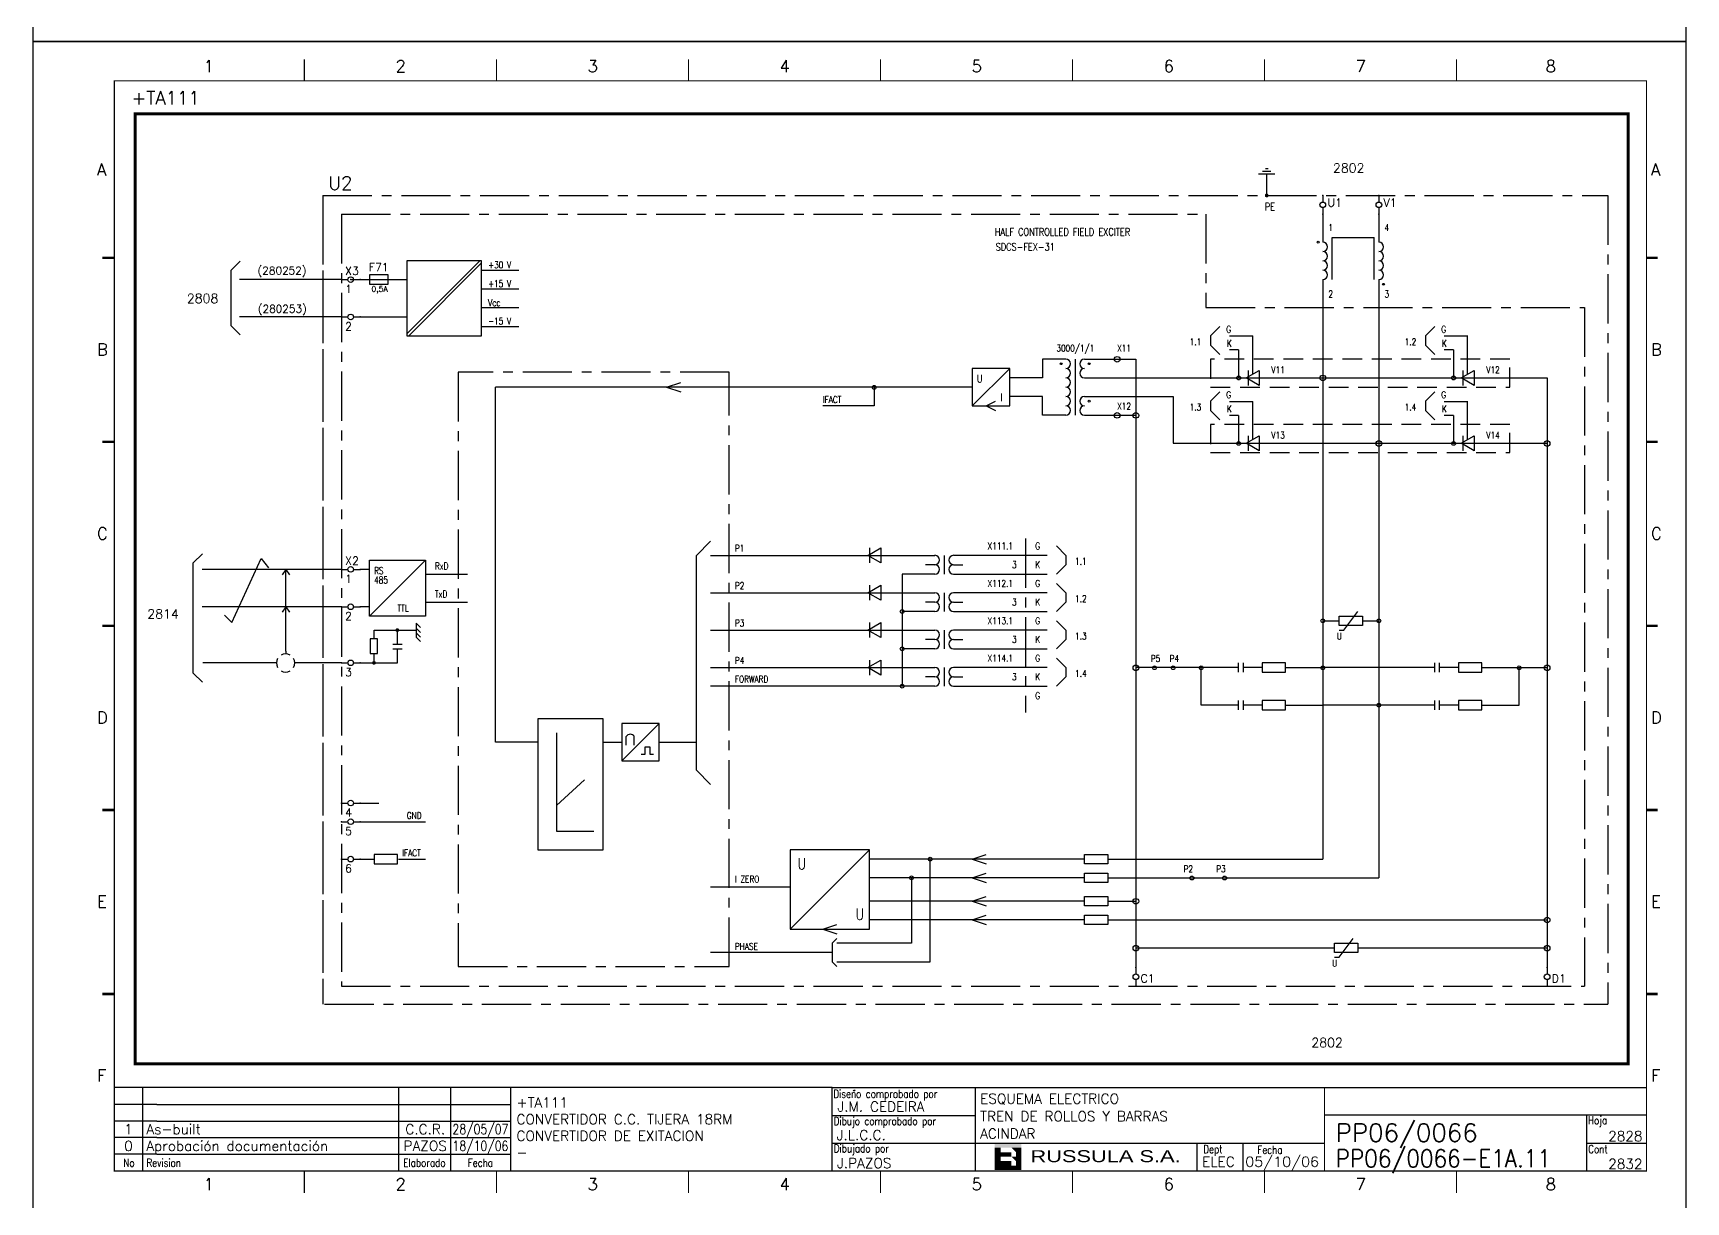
# Model space of a CAD drawing. Extents: x -4 to 416, y -4762 to 287.
# Drawn here: x -3.7 to 416.3, y -4166.1 to -3869.1 of the extents above; entities that cross this region are included whole.
import ezdxf
from ezdxf.enums import TextEntityAlignment as Align

# ---------------------------------------------------------------- set-up
doc = ezdxf.new("R2010")
doc.units = 0
doc.header["$LTSCALE"] = 10
doc.header["$MEASUREMENT"] = 0
for name, pattern in [('CENTER', [2, 1.25, -0.25, 0.25, -0.25]), ('DASHDOT', [1, 0.5, -0.25, 0, -0.25]), ('DASHED', [0.75, 0.5, -0.25])]:
    doc.linetypes.add(name, pattern=pattern)
doc.layers.get('0').update_dxf_attribs({"linetype": 'CONTINUOUS'})
for name, color, linetype in [('1', 7, 'CONTINUOUS'), ('10', 5, 'CONTINUOUS'), ('102', 7, 'CONTINUOUS'), ('2', 7, 'CONTINUOUS'), ('25', 3, 'CONTINUOUS'), ('25K', 4, 'DASHED'), ('25PK', 4, 'CENTER'), ('35', 2, 'CONTINUOUS'), ('50', 1, 'CONTINUOUS'), ('8', 1, 'CONTINUOUS'), ('9', 6, 'CONTINUOUS'), ('DIBUJO', 7, 'CONTINUOUS'), ('NODE', 7, 'CONTINUOUS')]:
    doc.layers.add(name, color=color, linetype=linetype)
doc.styles.add('ABBSTYLE', font='ROMANS.SHX', dxfattribs={"width": 0.8})
doc.styles.add('HELVETICA', font='HELV.SHX')
doc.styles.add('LABEL', font='SIMPLEX', dxfattribs={"width": 0.8, "height": 4})
doc.styles.add('ROMANS', font='romans')
doc.styles.get("Standard").update_dxf_attribs({"font": 'simplex'})

# ---------------------------------------------------------------- blocks, each defined once
blk = doc.blocks.new('newcajec')
at = {"layer": '1'}
for p, q in [((179.4, 20.85), (0.13, 20.85)), ((7, 20.85), (7, 0)), ((71, 20.85), (71, 0)), ((84, 20.85), (84, 0.09)), ((99, 20.85), (99, 0)), ((215.2, 20.8), (215.2, 0)), ((10.6, 16.64), (0, 16.64)), ((10.6, 16.64), (99, 16.64)), ((184.64, 20.18), (184.81, 20.01)), ((184.81, 20.01), (185.18, 20.25)), ((10.6, 12.48), (0, 12.48)), ((10.6, 12.48), (99, 12.48)), ((179.4, 13.87), (215.2, 13.87)), ((368, 14.06), (368, 0)), ((10.6, 8.32), (0, 8.32)), ((10.6, 8.32), (99, 8.32)), ((10.6, 4.16), (0, 4.16)), ((10.6, 4.16), (99, 4.16)), ((179.4, 6.93), (267.63, 6.93)), ((267.63, 6.93), (302.5, 6.93)), ((270.63, 6.91), (270.63, 0)), ((282.07, 6.93), (282.07, 0)), ((368, 6.93), (383, 6.93))]:
    blk.add_line(p, q, dxfattribs=at)
for points in [[(47.5, 272.5, 0.3, 0.3, 0), (47.5, 277.91, 0.3, 0.3, 0)], [(95.5, 272.5, 0.3, 0.3, 0), (95.5, 277.91, 0.3, 0.3, 0)], [(143.5, 272.5, 0.3, 0.3, 0), (143.5, 277.91, 0.3, 0.3, 0)], [(191.5, 272.5, 0.3, 0.3, 0), (191.5, 277.91, 0.3, 0.3, 0)], [(239.5, 272.5, 0.3, 0.3, 0), (239.5, 277.91, 0.3, 0.3, 0)], [(287.5, 272.5, 0.3, 0.3, 0), (287.5, 277.91, 0.3, 0.3, 0)], [(335.5, 272.5, 0.3, 0.3, 0), (335.5, 277.91, 0.3, 0.3, 0)], [(-2.99, 228.23, 0.6, 0.6, 0), (-0.18, 228.23, 0.6, 0.6, 0)], [(383.01, 228.23, 0.6, 0.6, 0), (385.82, 228.23, 0.6, 0.6, 0)], [(-2.99, 182.23, 0.6, 0.6, 0), (-0.18, 182.23, 0.6, 0.6, 0)], [(383.01, 182.23, 0.6, 0.6, 0), (385.82, 182.23, 0.6, 0.6, 0)], [(-2.99, 136.23, 0.6, 0.6, 0), (-0.18, 136.23, 0.6, 0.6, 0)], [(383.01, 136.23, 0.6, 0.6, 0), (385.82, 136.23, 0.6, 0.6, 0)], [(-2.99, 90.23, 0.6, 0.6, 0), (-0.18, 90.23, 0.6, 0.6, 0)], [(383.01, 90.23, 0.6, 0.6, 0), (385.82, 90.23, 0.6, 0.6, 0)], [(-2.99, 44.23, 0.6, 0.6, 0), (-0.18, 44.23, 0.6, 0.6, 0)], [(383.01, 44.23, 0.6, 0.6, 0), (385.82, 44.23, 0.6, 0.6, 0)], [(383, 20.8, 0.3, 0.3, 0), (179.4, 20.8, 0.3, 0.3, 0), (179.4, 0, 0.3, 0.3, 0)], [(302.5, 20.8, 0.3, 0.3, 0), (302.5, 0, 0.3, 0.3, 0)], [(302.5, 14, 0.3, 0.3, 0), (383, 14, 0.3, 0.3, 0)], [(47.5, -5.5, 0.3, 0.3, 0), (47.5, -0.09, 0.3, 0.3, 0)], [(95.5, -5.5, 0.3, 0.3, 0), (95.5, -0.09, 0.3, 0.3, 0)], [(143.5, -5.5, 0.3, 0.3, 0), (143.5, -0.09, 0.3, 0.3, 0)], [(191.5, -5.5, 0.3, 0.3, 0), (191.5, -0.09, 0.3, 0.3, 0)], [(239.5, -5.5, 0.3, 0.3, 0), (239.5, -0.09, 0.3, 0.3, 0)], [(287.5, -5.5, 0.3, 0.3, 0), (287.5, -0.09, 0.3, 0.3, 0)], [(335.5, -5.5, 0.3, 0.3, 0), (335.5, -0.09, 0.3, 0.3, 0)]]:
    blk.add_lwpolyline(points, format="xyseb", dxfattribs=at)
at = {"layer": '1', "const_width": 0.3}
blk.add_lwpolyline([(0, 0), (0, 272.5), (383, 272.5), (383, 0)], close=True, dxfattribs=at)
at = {"layer": '2', "color": 14}
for p, q in [((221.42, 4.69), (221.42, 5.81)), ((221.42, 2.47), (221.42, 3.58))]:
    blk.add_line(p, q, dxfattribs=at)
for points in [[(220.05, 5.81), (220.05, 6.92), (226.74, 5.81), (226.74, 6.92)], [(221.42, 2.47), (220.05, 2.47), (221.42, 5.81), (220.05, 5.81)], [(221.42, 4.69), (224.25, 4.69), (221.42, 3.58), (224.25, 3.58)], [(224.25, 5.81), (225.37, 5.81), (225.37, 4.69)], [(225.37, 5.81), (226.74, 5.81), (225.37, 1.35), (226.74, 1.35)], [(224.25, 0.24), (224.25, 2.47), (220.05, 0.24), (220.05, 2.47)], [(224.25, 3.58), (225.37, 3.58), (225.37, 2.47)], [(226.74, 1.35), (226.74, 0.24), (224.25, 1.35), (224.25, 0.24)]]:
    blk.add_solid(points, dxfattribs=at)
at = {"layer": '1', "style": 'ROMANS'}
for s, p in [('1', (22.29, 274.68)), ('2', (70.29, 274.68)), ('3', (118.29, 274.68)), ('4', (166.29, 274.68)), ('5', (214.29, 274.68)), ('6', (262.29, 274.68)), ('7', (310.29, 274.68)), ('8', (357.79, 274.68)), ('A', (-4.37, 248.84)), ('A', (384.13, 248.84)), ('B', (-4.37, 203.84)), ('B', (384.13, 203.84)), ('C', (-4.37, 157.84)), ('C', (384.13, 157.84)), ('D', (-4.37, 111.84)), ('D', (384.13, 111.84)), ('E', (-4.37, 65.84)), ('E', (384.13, 65.84)), ('F', (-4.37, 22.34)), ('F', (384.13, 22.34)), ('1', (22.29, -4.82)), ('2', (70.29, -4.82)), ('3', (118.29, -4.82)), ('4', (166.29, -4.82)), ('5', (214.29, -4.82)), ('6', (262.29, -4.82)), ('7', (310.29, -4.82)), ('8', (357.79, -4.82))]:
    blk.add_text(s, height=3, dxfattribs=at).set_placement(p)
at = {"layer": '1', "style": 'LABEL', "width": 0.8}
for s, p in [('Diseno comprobado por', (179.73, 18.27)), ('Dibujo comprobado por', (179.81, 11.47)), ('Hoja', (368.38, 11.66)), ('Dibujado por', (179.83, 4.64)), ('Fecha', (285.71, 4.3)), ('Cont', (368.43, 4.46)), ('No', (2.23, 1.05)), ('Revision', (8, 1.05))]:
    blk.add_text(s, height=2, dxfattribs=at).set_placement(p)
for s, p in [('Dept', (274.61, 4.44)), ('Elaborado', (77.5, 1.05)), ('Fecha', (91.5, 1.05))]:
    blk.add_text(s, height=2, dxfattribs=at).set_placement(p, align=Align.CENTER)
at = {"layer": '10', "style": 'ROMANS'}
for tag, p in [('REV41', (3.5, 18.74)), ('REV43', (77.7, 18.74)), ('REV31', (3.5, 14.58)), ('REV33', (77.7, 14.58)), ('REV21', (3.5, 10.42)), ('REV23', (77.7, 10.42)), ('REV11', (3.5, 6.27)), ('REV13', (77.7, 6.27))]:
    blk.add_attdef(tag, text='', height=2.5, dxfattribs=at).set_placement(p, align=Align.MIDDLE)
for tag, p, height in [('REV42', (8, 17.49), 2.5), ('SHEETNAME1', (100.5, 15.83), 2.5), ('DESIGNCHECK', (180.74, 14.83), 2.5), ('DOCUMENTTYPE', (216.43, 16.8), 2.5), ('NOTA', (305.32, 15.8), 3), ('REV32', (8, 13.33), 2.5), ('SHEETNAME2', (100.5, 11.67), 2.5), ('OBJECT', (216.43, 12.4), 2.5), ('REV22', (8, 9.17), 2.5), ('SHEETNAME3', (100.5, 7.51), 2.5), ('DRAWINGCHECK', (180.53, 7.71), 2.5), ('CUSTOMER', (216.43, 8.08), 2.5), ('ORDER', (305.32, 7.3), 4.5), ('REV12', (8, 5.01), 2.5), ('SHEETNAME4', (100.5, 3.35), 2.5), ('DOCUMENT_ID', (305.32, 0.93), 4.4), ('USER', (180.63, 0.71), 2.5), ('DEPARTMENT', (271.93, 1.05), 2.5)]:
    blk.add_attdef(tag, p, '', height=height, dxfattribs=at)
for tag, width, p, p2 in [('REV44', 1.221199, (84.53, 17.49), (98.48, 17.49)), ('REV34', 1.221199, (84.53, 13.33), (98.48, 13.33)), ('REV24', 1.221199, (84.53, 9.17), (98.48, 9.17)), ('REV14', 1.221199, (84.53, 5.01), (98.48, 5.01)), ('CREATED2', 7.039915, (282.71, 1.05), (301.14, 1.05))]:
    blk.add_attdef(tag, text='', height=2.5, dxfattribs=dict(at, width=width)).set_placement(p, p2, align=Align.FIT)
for tag, p in [('SHEET', (382, 7.43)), ('NEXTSHEET', (382, 0.5))]:
    blk.add_attdef(tag, text='', height=2.5, dxfattribs=at).set_placement(p, align=Align.RIGHT)
at = {"layer": 'DIBUJO', "color": 14, "style": 'HELVETICA', "width": 1.3}
blk.add_text('RUSSULA S.A.', height=3, dxfattribs=at).set_placement((229, 2.19))
blk = doc.blocks.new('NOD', base_point=(237.5, 170))
at = {"layer": 'NODE'}
blk.add_point((237.5, 170), dxfattribs=at)
blk = doc.blocks.new('$$PLL21C')
for p, q in [((-2.5, 0), (-0.75, 0)), ((0.75, 0), (2.5, 0))]:
    blk.add_line(p, q)
at = {"layer": '2'}
blk.add_circle((0, 0), 0.75, dxfattribs=at)
for p in [(-2.5, 0), (2.5, 0)]:
    blk.add_blockref('NOD', p, dxfattribs=at)
at = {"layer": '8'}
blk.add_attdef('*A', (-1.5, -3.575), '', height=2.15, dxfattribs=at)
at = {"layer": '9'}
blk.add_attdef('ID', (-1.5, 1.25), '', height=2.15, dxfattribs=at)
blk = doc.blocks.new('$072101S')
at = {"layer": '2'}
for p, q in [((0, 0), (0, 15)), ((1.25, 10), (-1.25, 10)), ((-1.25, 10), (-1.25, 5)), ((1.25, 5), (1.25, 10)), ((-1.25, 5), (1.25, 5))]:
    blk.add_line(p, q, dxfattribs=at)
for p in [(0, 15), (0, 0)]:
    blk.add_blockref('NOD', p, dxfattribs=at)
at = {"layer": '8'}
blk.add_attdef('2A', (3.325, 11), '', height=2.15, rotation=90, dxfattribs=at)
blk.add_attdef('ID', text='', height=2.15, rotation=90, dxfattribs=at).set_placement((-2.25, 7.5), align=Align.CENTER)
blk.add_attdef('1A', text='', height=2.15, rotation=90, dxfattribs=at).set_placement((3.325, 4), align=Align.RIGHT)
blk = doc.blocks.new('$$PLD12C')
for p, q in [((0, 2.5), (0, 0.75)), ((0, -0.75), (0, -2.5))]:
    blk.add_line(p, q)
at = {"layer": '2'}
blk.add_circle((0, 0), 0.75, dxfattribs=at)
for p in [(0, 2.5), (0, -2.5)]:
    blk.add_blockref('NOD', p, dxfattribs=at)
at = {"layer": '8'}
blk.add_attdef('*A', (1.25, -1.5), '', height=2.15, dxfattribs=at)
at = {"layer": '9'}
blk.add_attdef('ID', text='', height=2.15, dxfattribs=at).set_placement((-1.25, -1.5), align=Align.RIGHT)
blk = doc.blocks.new('$$PLU21C')
for p, q in [((0, 2.5), (0, 0.75)), ((0, -0.75), (0, -2.5))]:
    blk.add_line(p, q)
at = {"layer": '2'}
blk.add_circle((0, 0), 0.75, dxfattribs=at)
for p in [(0, 2.5), (0, -2.5)]:
    blk.add_blockref('NOD', p, dxfattribs=at)
at = {"layer": '8'}
blk.add_attdef('*A', (1.25, -0.5), '', height=2.15, dxfattribs=at)
at = {"layer": '9'}
blk.add_attdef('ID', text='', height=2.15, dxfattribs=at).set_placement((-1.25, -0.5), align=Align.RIGHT)
blk = doc.blocks.new('$030107')
at = {"layer": '102'}
for start, end in [(150, 210), (60, 120), (330, 30), (240, 300)]:
    blk.add_arc((0, 0), 2.5, start, end, dxfattribs=at)

msp = doc.modelspace()

# ---------------------------------------------------------------- linework, layer by layer
at = {"layer": '2', "color": 7}
for p, q in [((91.3, -3945.52), (109.82, -3926.99)), ((110.3, -3926.99), (91.3, -3926.99)), ((91.3, -3926.99), (91.3, -3945.99)), ((110.3, -3945.99), (110.3, -3926.99)), ((48.92, -3927.08), (46.59, -3929.42)), ((46.59, -3929.42), (46.59, -3943.42)), ((110.3, -3927.47), (91.77, -3945.99)), ((110.3, -3929.37), (119.8, -3929.37)), ((74.67, -3931.74), (48.82, -3931.74)), ((110.3, -3934.12), (119.8, -3934.12)), ((110.3, -3938.87), (119.8, -3938.87)), ((46.59, -3943.42), (48.92, -3945.75)), ((74.67, -3941.24), (48.75, -3941.24)), ((79.42, -3941.24), (91.3, -3941.24)), ((110.3, -3943.62), (119.8, -3943.62)), ((91.3, -3945.99), (110.3, -3945.99)), ((37.02, -4003.72), (39.35, -4001.38)), ((37.02, -4031.72), (37.02, -4003.72)), ((74.67, -4005.37), (39.33, -4005.37)), ((46.8, -4018.91), (54.26, -4002.65)), ((54.26, -4002.65), (56.13, -4004.98)), ((60.59, -4005.37), (59.66, -4006.77)), ((60.59, -4026.19), (60.59, -4005.37)), ((60.59, -4005.37), (61.52, -4006.77)), ((74.67, -4014.87), (39.33, -4014.87)), ((60.59, -4014.87), (59.66, -4016.27)), ((60.59, -4014.87), (61.52, -4016.27)), ((44.93, -4017.04), (46.8, -4018.91)), ((60.59, -4026.19), (60.59, -4026.82)), ((39.35, -4034.05), (37.02, -4031.72)), ((58.17, -4029.12), (39.44, -4029.12)), ((74.67, -4029.12), (62.83, -4029.12))]:
    msp.add_line(p, q, dxfattribs=at)
at = {"layer": '2', "color": 3, "linetype": 'DASHDOT'}
msp.add_lwpolyline([(22.28, -3889.64, 0.784, 0.784, 0), (401.65, -3889.64, 0.784, 0.784, 0), (401.65, -4130.98, 0.784, 0.784, 0), (22.28, -4130.98, 0.784, 0.784, 0), (22.28, -3889.64, 0.784, 0.784, 0)], format="xyseb", dxfattribs=at)
at = {"layer": '25'}
for p, q in [((297.92, -3943.65), (295.55, -3946.02)), ((352.55, -3943.65), (350.17, -3946.02)), ((295.55, -3946.02), (295.55, -3948.4)), ((350.17, -3946.02), (350.17, -3948.4)), ((295.55, -3948.4), (297.92, -3950.77)), ((350.17, -3948.4), (352.55, -3950.77)), ((297.92, -3960.27), (295.55, -3962.65)), ((352.55, -3960.27), (350.17, -3962.65)), ((295.55, -3962.65), (295.55, -3965.02)), ((350.17, -3962.65), (350.17, -3965.02)), ((295.55, -3965.02), (297.92, -3967.4)), ((350.17, -3965.02), (352.55, -3967.4)), ((164.92, -4001.81), (168.49, -3998.24)), ((164.92, -4056.43), (164.92, -4001.81)), ((256.36, -3999.43), (258.74, -4001.81)), ((258.74, -4001.81), (258.74, -4004.18)), ((258.74, -4004.18), (256.36, -4006.56)), ((256.36, -4008.93), (258.74, -4011.31)), ((258.74, -4013.68), (256.36, -4016.06)), ((258.74, -4011.31), (258.74, -4013.68)), ((256.36, -4018.43), (258.74, -4020.81)), ((258.74, -4023.18), (256.36, -4025.56)), ((258.74, -4020.81), (258.74, -4023.18)), ((256.36, -4027.93), (258.74, -4030.31)), ((258.74, -4030.31), (258.74, -4032.68)), ((258.74, -4032.68), (256.36, -4035.06)), ((164.92, -4056.43), (168.49, -4059.99)), ((199.36, -4100.37), (200.55, -4099.18)), ((199.36, -4100.37), (199.36, -4105.12)), ((199.36, -4105.12), (200.55, -4106.31))]:
    msp.add_line(p, q, dxfattribs=at)
at = {"layer": '25K'}
for points in [[(295.55, -3951.93), (295.55, -3959.06), (371.55, -3959.06), (371.55, -3951.93)], [(295.55, -3968.56), (295.55, -3975.68), (371.55, -3975.68), (371.55, -3968.56)]]:
    msp.add_lwpolyline(points, close=True, dxfattribs=at)
at = {"layer": '25PK'}
for p, q in [((69.92, -3910.37), (396.49, -3910.37)), ((69.92, -3910.37), (396.49, -3910.37)), ((69.92, -3910.37), (69.92, -4115.33)), ((69.92, -3910.37), (69.92, -4115.33)), ((396.49, -3910.37), (396.49, -4115.81)), ((69.92, -3914.44), (69.92, -4115.81)), ((69.92, -3914.44), (69.92, -4115.81)), ((74.67, -3915.12), (294.36, -3915.12)), ((74.67, -3915.12), (74.67, -4111.29)), ((294.36, -3915.12), (294.36, -3938.87)), ((294.36, -3938.87), (390.55, -3938.87)), ((390.55, -3938.87), (390.55, -4111.29)), ((104.36, -3955.26), (104.36, -4106.31)), ((173.24, -3955.26), (104.36, -3955.26)), ((173.24, -4106.31), (173.24, -3955.26)), ((248.52, -3997.53), (248.52, -4041.75)), ((104.36, -4106.31), (173.24, -4106.31)), ((74.67, -4111.29), (390.55, -4111.29)), ((70.4, -4115.81), (396.49, -4115.81)), ((70.4, -4115.81), (396.49, -4115.81))]:
    msp.add_line(p, q, dxfattribs=at)
at = {"layer": '35', "linetype": 'Continuous'}
for p, q in [((311.9, -3904.98), (307.7, -3904.98)), ((310.85, -3904.28), (308.75, -3904.28)), ((310.15, -3903.58), (309.45, -3903.58)), ((309.8, -3910.13), (309.8, -3904.98)), ((88.92, -4020.8), (93.65, -4020.8))]:
    msp.add_line(p, q, dxfattribs=at)
at = {"layer": '35'}
for p, q in [((300.3, -3946.05), (306.25, -3946.05)), ((306.24, -3955.77), (306.24, -3946.05)), ((354.92, -3946.05), (360.88, -3946.05)), ((360.86, -3955.77), (360.86, -3946.05)), ((252.8, -3951.93), (252.8, -3956.68)), ((258.74, -3951.93), (252.8, -3951.93)), ((302.67, -3949.62), (300.3, -3949.62)), ((302.67, -3949.62), (302.67, -3956.74)), ((357.3, -3949.62), (354.92, -3949.62)), ((357.3, -3949.62), (357.3, -3956.74)), ((234.99, -3963.81), (244.49, -3954.31)), ((234.99, -3954.31), (234.99, -3963.81)), ((244.49, -3954.31), (234.99, -3954.31)), ((244.49, -3963.81), (244.49, -3954.31)), ((304.61, -3956.71), (307.9, -3954.81)), ((305.05, -3954.81), (305.05, -3958.61)), ((307.9, -3954.81), (307.9, -3958.61)), ((359.23, -3956.71), (362.52, -3954.81)), ((359.67, -3954.81), (359.67, -3958.61)), ((362.52, -3954.81), (362.52, -3958.61)), ((234.99, -3959.06), (113.86, -3959.06)), ((113.86, -4049.31), (113.86, -3959.06)), ((157.32, -3959.06), (160.89, -3957.87)), ((157.32, -3959.06), (160.89, -3960.24)), ((252.8, -3956.68), (244.49, -3956.68)), ((307.9, -3958.61), (304.61, -3956.71)), ((362.52, -3958.61), (359.23, -3956.71)), ((234.99, -3963.81), (244.49, -3963.81)), ((238.55, -3963.81), (240.92, -3962.62)), ((238.55, -3963.81), (240.92, -3964.99)), ((252.8, -3961.43), (244.49, -3961.43)), ((252.8, -3966.18), (252.8, -3961.43)), ((300.3, -3962.68), (306.25, -3962.68)), ((306.24, -3972.4), (306.24, -3962.68)), ((354.92, -3962.68), (360.88, -3962.68)), ((360.86, -3972.4), (360.86, -3962.68)), ((258.74, -3966.18), (252.8, -3966.18)), ((302.67, -3966.24), (300.3, -3966.24)), ((302.67, -3966.24), (302.67, -3973.37)), ((357.3, -3966.24), (354.92, -3966.24)), ((357.3, -3966.24), (357.3, -3973.37)), ((304.61, -3973.34), (307.9, -3971.44)), ((305.05, -3971.44), (305.05, -3975.24)), ((307.9, -3971.44), (307.9, -3975.24)), ((359.23, -3973.34), (362.52, -3971.44)), ((359.67, -3971.44), (359.67, -3975.24)), ((362.52, -3971.44), (362.52, -3975.24)), ((307.9, -3975.24), (304.61, -3973.34)), ((362.52, -3975.24), (359.23, -3973.34)), ((324.05, -3989.96), (324.05, -4078.99)), ((168.49, -4001.81), (225.49, -4001.81)), ((208.42, -4001.81), (211.71, -3999.91)), ((211.71, -4003.71), (208.42, -4001.81)), ((208.86, -3999.91), (208.86, -4003.71)), ((211.71, -3999.91), (211.71, -4003.71)), ((227.86, -4001.81), (227.86, -4006.56)), ((253.99, -4001.81), (230.24, -4001.81)), ((81.8, -4005.37), (79.42, -4005.37)), ((81.8, -4017.24), (96.05, -4002.99)), ((81.8, -4017.24), (81.8, -4002.99)), ((81.8, -4002.99), (96.05, -4002.99)), ((96.05, -4002.99), (96.05, -4017.24)), ((96.05, -4006.56), (106.74, -4006.56)), ((217.17, -4006.56), (217.17, -4035.06)), ((225.49, -4006.56), (217.17, -4006.56)), ((225.49, -4004.18), (223.11, -4004.18)), ((230.24, -4004.18), (232.61, -4004.18)), ((230.24, -4006.56), (253.99, -4006.56)), ((338.3, -4006.59), (338.3, -4083.74)), ((208.42, -4011.31), (211.71, -4009.41)), ((208.86, -4009.41), (208.86, -4013.21)), ((211.71, -4009.41), (211.71, -4013.21)), ((81.8, -4014.87), (79.42, -4014.87)), ((96.05, -4013.68), (106.74, -4013.68)), ((168.49, -4011.31), (225.49, -4011.31)), ((211.71, -4013.21), (208.42, -4011.31)), ((225.49, -4013.68), (223.11, -4013.68)), ((227.86, -4011.31), (227.86, -4016.06)), ((253.99, -4011.31), (230.24, -4011.31)), ((230.24, -4013.68), (232.61, -4013.68)), ((96.05, -4017.24), (81.8, -4017.24)), ((93.65, -4019.03), (94.8, -4020.14)), ((93.65, -4019.04), (93.65, -4022.62)), ((208.42, -4020.81), (211.71, -4018.91)), ((208.86, -4018.91), (208.86, -4022.71)), ((211.71, -4018.91), (211.71, -4022.71)), ((225.49, -4016.06), (217.17, -4016.06)), ((230.24, -4016.06), (253.99, -4016.06)), ((324.05, -4018.43), (328.21, -4018.43)), ((328.21, -4017.24), (334.14, -4017.24)), ((328.21, -4019.62), (328.21, -4017.24)), ((329.39, -4020.81), (332.96, -4016.06)), ((332.96, -4017.24), (334.14, -4017.24)), ((332.96, -4017.24), (332.96, -4017.24)), ((334.14, -4017.24), (334.14, -4019.62)), ((334.14, -4018.43), (338.3, -4018.43)), ((81.97, -4023.05), (81.97, -4026.77)), ((83.84, -4023.05), (81.97, -4023.05)), ((83.84, -4026.77), (83.84, -4023.05)), ((93.65, -4020.28), (94.8, -4021.39)), ((93.65, -4021.46), (94.8, -4022.57)), ((93.65, -4022.62), (94.8, -4023.73)), ((168.49, -4020.81), (225.49, -4020.81)), ((211.71, -4022.71), (208.42, -4020.81)), ((225.49, -4023.18), (223.11, -4023.18)), ((227.86, -4020.81), (227.86, -4025.56)), ((253.99, -4020.81), (230.24, -4020.81)), ((230.24, -4023.18), (232.61, -4023.18)), ((334.14, -4019.62), (328.21, -4019.62)), ((328.21, -4020.81), (329.39, -4020.81)), ((81.97, -4026.77), (83.84, -4026.77)), ((87.71, -4024.37), (90.08, -4024.37)), ((87.71, -4025.56), (90.08, -4025.56)), ((225.49, -4025.56), (217.17, -4025.56)), ((230.24, -4025.56), (253.99, -4025.56)), ((79.42, -4029.12), (88.92, -4029.12)), ((168.49, -4030.31), (225.49, -4030.31)), ((208.42, -4030.31), (211.71, -4028.41)), ((211.71, -4032.21), (208.42, -4030.31)), ((208.86, -4028.41), (208.86, -4032.21)), ((211.71, -4028.41), (211.71, -4032.21)), ((227.86, -4030.31), (227.86, -4035.06)), ((253.99, -4030.31), (230.24, -4030.31)), ((302.67, -4030.34), (276.55, -4030.34)), ((293.17, -4039.84), (293.17, -4030.37)), ((302.67, -4031.52), (302.67, -4029.15)), ((303.86, -4031.52), (303.86, -4029.15)), ((308.61, -4030.34), (303.86, -4030.34)), ((314.55, -4029.15), (308.61, -4029.15)), ((308.61, -4029.15), (308.61, -4031.52)), ((308.61, -4031.52), (314.55, -4031.52)), ((314.55, -4031.52), (314.55, -4029.15)), ((314.55, -4030.34), (324.05, -4030.34)), ((352.55, -4030.34), (324.05, -4030.34)), ((352.55, -4031.52), (352.55, -4029.15)), ((353.74, -4031.52), (353.74, -4029.15)), ((358.49, -4030.34), (353.74, -4030.34)), ((364.42, -4029.15), (358.49, -4029.15)), ((358.49, -4029.15), (358.49, -4031.52)), ((358.49, -4031.52), (364.42, -4031.52)), ((364.42, -4031.52), (364.42, -4029.15)), ((364.42, -4030.34), (381.05, -4030.34)), ((373.92, -4039.84), (373.92, -4030.37)), ((225.49, -4035.06), (168.49, -4035.06)), ((225.49, -4032.68), (223.11, -4032.68)), ((230.24, -4032.68), (232.61, -4032.68)), ((230.24, -4035.06), (253.99, -4035.06)), ((230.24, -4035.06), (253.99, -4035.06)), ((302.67, -4039.84), (293.17, -4039.84)), ((302.67, -4041.02), (302.67, -4038.65)), ((303.86, -4041.02), (303.86, -4038.65)), ((308.61, -4039.84), (303.86, -4039.84)), ((314.55, -4038.65), (308.61, -4038.65)), ((308.61, -4038.65), (308.61, -4041.02)), ((314.55, -4041.02), (314.55, -4038.65)), ((314.55, -4039.84), (324.05, -4039.84)), ((352.55, -4039.84), (324.05, -4039.84)), ((352.55, -4041.02), (352.55, -4038.65)), ((353.74, -4041.02), (353.74, -4038.65)), ((358.49, -4039.84), (353.74, -4039.84)), ((364.42, -4038.65), (358.49, -4038.65)), ((358.49, -4038.65), (358.49, -4041.02)), ((364.42, -4041.02), (364.42, -4038.65)), ((364.42, -4039.84), (373.92, -4039.84)), ((141.17, -4043.37), (124.55, -4043.37)), ((124.55, -4043.37), (124.55, -4076.62)), ((141.17, -4076.62), (141.17, -4043.37)), ((145.92, -4054.06), (155.42, -4044.56)), ((145.92, -4044.56), (145.92, -4054.06)), ((155.42, -4044.56), (145.92, -4044.56)), ((155.42, -4054.06), (155.42, -4044.56)), ((308.61, -4041.02), (314.55, -4041.02)), ((358.49, -4041.02), (364.42, -4041.02)), ((129.3, -4046.93), (129.3, -4071.87)), ((147.06, -4050.02), (147.06, -4047.8)), ((149.08, -4050.02), (149.08, -4047.78)), ((124.55, -4049.31), (113.86, -4049.31)), ((141.17, -4049.31), (145.92, -4049.31)), ((150.86, -4052.31), (151.86, -4052.31)), ((151.86, -4050.49), (153.05, -4050.49)), ((151.86, -4052.31), (151.86, -4050.49)), ((153.05, -4050.49), (153.05, -4052.31)), ((153.05, -4052.31), (153.94, -4052.31)), ((155.42, -4049.31), (164.92, -4049.31)), ((145.92, -4054.06), (155.42, -4054.06)), ((129.3, -4065.34), (136.42, -4058.81)), ((79.42, -4064.74), (84.17, -4064.74)), ((79.42, -4069.49), (96.05, -4069.49)), ((129.3, -4071.87), (138.8, -4071.87)), ((88.92, -4077.84), (82.99, -4077.84)), ((82.99, -4077.84), (82.99, -4080.21)), ((88.92, -4080.21), (88.92, -4077.84)), ((124.55, -4076.62), (141.17, -4076.62)), ((188.67, -4096.81), (208.86, -4076.62)), ((234.99, -4078.99), (238.55, -4077.81)), ((263.49, -4077.81), (269.42, -4077.81)), ((263.49, -4080.18), (263.49, -4077.81)), ((269.42, -4077.81), (269.42, -4080.18)), ((79.42, -4078.99), (82.99, -4078.99)), ((82.99, -4080.21), (88.92, -4080.21)), ((89.16, -4078.99), (96.05, -4078.99)), ((263.49, -4078.99), (208.86, -4078.99)), ((224.3, -4105.12), (224.3, -4078.99)), ((234.99, -4078.99), (238.55, -4080.18)), ((269.42, -4080.18), (263.49, -4080.18)), ((269.42, -4078.99), (324.05, -4078.99)), ((188.67, -4086.12), (168.49, -4086.12)), ((263.49, -4083.74), (208.86, -4083.74)), ((219.55, -4083.74), (219.55, -4100.37)), ((234.99, -4083.74), (238.55, -4082.56)), ((234.99, -4083.74), (238.55, -4084.93)), ((263.49, -4082.56), (269.42, -4082.56)), ((263.49, -4084.93), (263.49, -4082.56)), ((269.42, -4084.93), (263.49, -4084.93)), ((269.42, -4082.56), (269.42, -4084.93)), ((269.42, -4083.74), (338.3, -4083.74)), ((263.49, -4089.68), (208.86, -4089.68)), ((234.99, -4089.68), (238.55, -4088.49)), ((234.99, -4089.68), (238.55, -4090.87)), ((263.49, -4088.49), (269.42, -4088.49)), ((263.49, -4090.87), (263.49, -4088.49)), ((269.42, -4088.49), (269.42, -4090.87)), ((269.42, -4089.68), (276.55, -4089.68)), ((263.49, -4094.43), (208.86, -4094.43)), ((234.99, -4094.43), (238.55, -4093.24)), ((234.99, -4094.43), (238.55, -4095.62)), ((269.42, -4090.87), (263.49, -4090.87)), ((263.49, -4093.24), (269.42, -4093.24)), ((263.49, -4095.62), (263.49, -4093.24)), ((269.42, -4093.24), (269.42, -4095.62)), ((269.42, -4094.43), (381.05, -4094.43)), ((196.99, -4096.81), (200.55, -4095.62)), ((196.99, -4096.81), (200.55, -4097.99)), ((269.42, -4095.62), (263.49, -4095.62)), ((328.21, -4103.93), (331.77, -4099.18)), ((199.36, -4102.74), (168.49, -4102.74)), ((219.55, -4100.37), (200.55, -4100.37)), ((276.55, -4101.56), (327.02, -4101.56)), ((327.02, -4100.37), (332.96, -4100.37)), ((327.02, -4102.74), (327.02, -4100.37)), ((332.96, -4102.74), (327.02, -4102.74)), ((331.77, -4100.37), (332.96, -4100.37)), ((331.77, -4100.37), (331.77, -4100.37)), ((332.96, -4100.37), (332.96, -4102.74)), ((332.96, -4101.56), (381.05, -4101.56)), ((200.55, -4105.12), (224.3, -4105.12)), ((327.02, -4103.93), (328.21, -4103.93))]:
    msp.add_line(p, q, dxfattribs=at)
for points in [[(310.04, -3910.37, 0.475, 0.475, 1), (309.56, -3910.37, 0.475, 0.475, 1)], [(88.66, -4020.81, 0.475, 0.475, 1), (89.13, -4020.81, 0.475, 0.475, 1)], [(82.72, -4029.12, 0.475, 0.475, 1), (83.19, -4029.12, 0.475, 0.475, 1)]]:
    msp.add_lwpolyline(points, format="xyseb", close=True, dxfattribs=at)
for points in [[(210.05, -3959.06), (210.05, -3963.81), (196.99, -3963.81)], [(82.96, -4023.05), (82.96, -4020.81), (88.92, -4020.81)], [(88.92, -4024.37), (88.92, -4020.81)], [(82.96, -4029.12), (82.96, -4026.77)], [(88.92, -4029.12), (88.92, -4025.56)]]:
    msp.add_lwpolyline(points, dxfattribs=at)
msp.add_lwpolyline([(188.67, -4096.81), (208.86, -4096.81), (208.86, -4076.62), (188.67, -4076.62)], close=True, dxfattribs=at)
for centre, radius in [((322.86, -3922.24), 0.237), ((339.49, -3932.93), 0.237), ((257.55, -3953.12), 0.237), ((264.67, -3953.12), 0.237), ((302.67, -3956.74), 0.475), ((357.3, -3956.74), 0.475), ((210.05, -3959.12), 0.475), ((264.67, -3962.62), 0.237), ((302.67, -3973.37), 0.475), ((357.3, -3973.37), 0.475), ((217.17, -4016.06), 0.475), ((324.05, -4018.46), 0.475), ((338.3, -4018.46), 0.475), ((217.17, -4025.56), 0.475), ((281.3, -4030.37), 0.475), ((286.05, -4030.37), 0.475), ((293.17, -4030.37), 0.475), ((324.05, -4030.37), 0.475), ((373.92, -4030.37), 0.475), ((217.17, -4035.06), 0.475), ((338.3, -4039.87), 0.475), ((224.3, -4078.99), 0.475), ((219.55, -4083.74), 0.475), ((290.8, -4083.8), 0.475), ((299.11, -4083.8), 0.475)]:
    msp.add_circle(centre, radius, dxfattribs=at)
for centre, radius, start, end in [((225.49, -4002.99), 1.19, 270, 90), ((230.24, -4002.99), 1.19, 90, 270), ((225.49, -4005.37), 1.19, 270, 90), ((230.24, -4005.37), 1.19, 90, 270), ((225.49, -4012.49), 1.19, 270, 90), ((225.49, -4014.87), 1.19, 270, 90), ((230.24, -4012.49), 1.19, 90, 270), ((230.24, -4014.87), 1.19, 90, 270), ((225.49, -4021.99), 1.19, 270, 90), ((225.49, -4024.37), 1.19, 270, 90), ((230.24, -4021.99), 1.19, 90, 270), ((230.24, -4024.37), 1.19, 90, 270), ((225.49, -4031.49), 1.19, 270, 90), ((230.24, -4031.49), 1.19, 90, 270), ((225.49, -4033.87), 1.19, 270, 90), ((230.24, -4033.87), 1.19, 90, 270), ((148.09, -4048.5), 1.23, 35.7975, 146.6923)]:
    msp.add_arc(centre, radius, start, end, dxfattribs=at)
at = {"layer": '50', "color": 12}
for p, q in [((324.05, -3915.12), (324.05, -3922.24)), ((338.3, -3915.12), (338.3, -3922.24)), ((326.42, -3921.06), (337.11, -3921.06)), ((326.42, -3931.74), (326.42, -3921.06)), ((337.11, -3931.74), (337.11, -3921.06)), ((324.05, -3931.74), (324.05, -3989.93)), ((338.3, -3931.74), (338.3, -4006.56)), ((261.11, -3951.93), (261.11, -3966.18)), ((263.49, -3951.96), (276.55, -3951.96)), ((276.55, -3951.96), (276.55, -4107.49)), ((263.49, -3956.71), (281.3, -3956.71)), ((281.3, -3956.71), (381.05, -3956.71)), ((381.05, -3956.74), (381.05, -4107.49)), ((263.49, -3961.46), (286.05, -3961.46)), ((286.05, -3961.43), (286.05, -3973.34)), ((263.49, -3966.21), (276.55, -3966.21)), ((286.05, -3973.34), (381.05, -3973.34))]:
    msp.add_line(p, q, dxfattribs=at)
at = {"layer": '50'}
for centre in [(271.8, -3951.99), (271.8, -3966.24)]:
    msp.add_circle(centre, 0.712, dxfattribs=at)
at = {"layer": '50', "color": 12}
for centre in [(324.05, -3956.74), (276.55, -3966.24), (338.3, -3973.37), (381.05, -3973.37), (276.55, -4030.37), (381.05, -4030.37), (276.55, -4089.71), (381.05, -4094.46), (276.55, -4101.62), (381.05, -4101.62)]:
    msp.add_circle(centre, 0.712, dxfattribs=at)
for centre, start, end in [((324.05, -3923.43), 270, 90), ((338.3, -3923.43), 270, 90), ((324.05, -3925.81), 270, 90), ((324.05, -3928.18), 270, 90), ((338.3, -3925.81), 270, 90), ((338.3, -3928.18), 270, 90), ((324.05, -3930.56), 270, 90), ((338.3, -3930.56), 270, 90), ((258.74, -3953.12), 270, 90), ((263.49, -3953.15), 90, 270), ((258.74, -3955.49), 270, 90), ((263.49, -3955.52), 90, 270), ((258.74, -3957.87), 270, 90), ((258.74, -3960.24), 270, 90), ((258.74, -3962.62), 270, 90), ((258.74, -3964.99), 270, 90), ((263.49, -3962.65), 90, 270), ((263.49, -3965.02), 90, 270)]:
    msp.add_arc(centre, 1.19, start, end, dxfattribs=at)
at = {"layer": 'DIBUJO'}
for points in [[(-3.68, -3574.24), (416.32, -3574.24), (416.32, -3871.24), (-3.68, -3871.24), (-3.68, -3574.24)], [(-3.68, -3871.24), (416.32, -3871.24), (416.32, -4168.24), (-3.68, -4168.24), (-3.68, -3871.24)]]:
    msp.add_lwpolyline(points, dxfattribs=at)

# ---------------------------------------------------------------- block references
at = {"layer": '2', "color": 7}
ref = msp.add_blockref('newcajec', (17, -4158.22), dxfattribs=dict(at, xscale=1.016442892079945, yscale=1.016442892079945, zscale=1.016442892079945))
ref.add_attrib('REV24', '28/05/07', dxfattribs={"layer": '10', "height": 2.541, "style": 'ROMANS', "width": 0.728168}).set_placement((102.91, -4148.89), (117.1, -4148.89), align=Align.FIT)
ref.add_attrib('SHEETNAME3', 'CONVERTIDOR DE EXITACION', (119.15, -4150.59), dxfattribs={"layer": '10', "height": 2.5411, "style": 'ROMANS'})
ref.add_attrib('SHEETNAME2', 'CONVERTIDOR C.C. TIJERA 18RM', (119.15, -4146.36), dxfattribs={"layer": '10', "height": 2.5411, "style": 'ROMANS'})
ref.add_attrib('SHEETNAME1', '+TA111', (119.15, -4142.13), dxfattribs={"layer": '10', "height": 2.541, "style": 'ROMANS'})
ref.add_attrib('USER', 'J.PAZOS', (200.6, -4157.5), dxfattribs={"layer": '10', "height": 2.541, "style": 'ROMANS'})
ref.add_attrib('DRAWINGCHECK', 'J.L.C.C.', (200.5, -4150.38), dxfattribs={"layer": '10', "height": 2.541, "style": 'ROMANS'})
ref.add_attrib('DESIGNCHECK', 'J.M. CEDEIRA', (200.71, -4143.14), dxfattribs={"layer": '10', "height": 2.5411, "style": 'ROMANS'})
ref.add_attrib('REV22', 'As-built', (25.13, -4148.89), dxfattribs={"layer": '10', "height": 2.541, "style": 'ROMANS'})
ref.add_attrib('REV12', 'Aprobación documentación', (25.13, -4153.12), dxfattribs={"layer": '10', "height": 2.5411, "style": 'ROMANS'})
ref.add_attrib('REV21', '1', dxfattribs={"layer": '10', "height": 2.54, "style": 'ROMANS'}).set_placement((20.56, -4147.62), align=Align.MIDDLE)
ref.add_attrib('REV11', '0', dxfattribs={"layer": '10', "height": 2.54, "style": 'ROMANS'}).set_placement((20.56, -4151.85), align=Align.MIDDLE)
ref.add_attrib('SHEETNAME4', '-', (119.15, -4154.82), dxfattribs={"layer": '10', "height": 2.54, "style": 'ROMANS'})
ref.add_attrib('REV14', '18/10/06', dxfattribs={"layer": '10', "height": 2.541, "style": 'ROMANS', "width": 0.728168}).set_placement((102.91, -4153.12), (117.1, -4153.12), align=Align.FIT)
ref.add_attrib('REV23', 'C.C.R.', dxfattribs={"layer": '10', "height": 2.541, "style": 'ROMANS'}).set_placement((95.98, -4147.62), align=Align.MIDDLE)
ref.add_attrib('REV13', 'PAZOS', dxfattribs={"layer": '10', "height": 2.541, "style": 'ROMANS'}).set_placement((95.98, -4151.85), align=Align.MIDDLE)
ref.add_attrib('DOCUMENT_ID', 'PP06/0066-E1A.11', (327.34, -4157.27), dxfattribs={"layer": '10', "height": 4.4723, "style": 'ROMANS', "width": 0.9})
ref.add_attrib('ORDER', 'PP06/0066', (327.34, -4150.8), dxfattribs={"layer": '10', "height": 4.574, "style": 'ROMANS'})
ref.add_attrib('CUSTOMER', 'ACINDAR', (236.99, -4150), dxfattribs={"layer": '10', "height": 2.541, "style": 'ROMANS'})
ref.add_attrib('OBJECT', 'TREN DE ROLLOS Y BARRAS', (236.99, -4145.61), dxfattribs={"layer": '10', "height": 2.5411, "style": 'ROMANS'})
ref.add_attrib('DOCUMENTTYPE', 'ESQUEMA ELECTRICO', (236.99, -4141.14), dxfattribs={"layer": '10', "height": 2.5411, "style": 'ROMANS'})
ref.add_attrib('CREATED2', '05/10/06', dxfattribs={"layer": '10', "height": 2.541, "style": 'ROMANS', "width": 0.961976}).set_placement((304.36, -4157.16), (323.1, -4157.16), align=Align.FIT)
ref.add_attrib('DEPARTMENT', 'ELEC', (293.4, -4157.16), dxfattribs={"layer": '10', "height": 2.541, "style": 'ROMANS'})
ref.add_attrib('NEXTSHEET', '2832', dxfattribs={"layer": '10', "height": 2.541, "style": 'ROMANS'}).set_placement((405.28, -4157.71), align=Align.RIGHT)
ref.add_attrib('SHEET', '2828', dxfattribs={"layer": '10', "height": 2.541, "style": 'ROMANS'}).set_placement((405.28, -4150.66), align=Align.RIGHT)
at = {"layer": '2', "color": 7, "xscale": 0.9500000000000011, "yscale": 0.9500000000000011, "zscale": 0.9500000000000011}
for name, p, values in [('$$PLU21C', (324.05, -3912.74), {'*A': 'U1'}), ('$$PLU21C', (338.3, -3912.74), {'*A': 'V1'}), ('$$PLL21C', (77.05, -3931.74), {'ID': 'X3', '*A': '1'}), ('$$PLL21C', (77.05, -3941.24), {'*A': '2'}), ('$$PLL21C', (77.05, -4005.37), {'ID': 'X2', '*A': '1'}), ('$$PLL21C', (77.05, -4014.87), {'*A': '2'}), ('$$PLL21C', (77.05, -4029.12), {'*A': '3'}), ('$$PLL21C', (77.05, -4064.74), {'*A': '4'}), ('$$PLL21C', (77.05, -4069.49), {'*A': '5'}), ('$$PLL21C', (77.05, -4078.99), {'*A': '6'}), ('$$PLD12C', (276.55, -4108.89), {'*A': 'C1'}), ('$$PLD12C', (381.05, -4108.89), {'*A': 'D1'})]:
    msp.add_blockref(name, p, dxfattribs=at).add_auto_attribs(values)
at = {"layer": '2', "color": 7}
ref = msp.add_blockref('$072101S', (77.05, -3931.74), dxfattribs=dict(at, xscale=0.9499999999999695, yscale=0.9499999999999695, zscale=0.9499999999999695, rotation=270))
ref.add_attrib('ID', 'F71', dxfattribs={"layer": '8', "height": 2.042}).set_placement((84.17, -3929.61), align=Align.CENTER)
ref.add_attrib('1A', '0,5A', dxfattribs={"layer": '8', "height": 1.425}).set_placement((86.47, -3934.82), align=Align.RIGHT)
at = {"layer": '2', "color": 7, "xscale": 0.9333333333332867, "yscale": 0.9333333333332867, "zscale": 0.9333333333332867}
msp.add_blockref('$030107', (60.5, -4029.15), dxfattribs=at)

# ---------------------------------------------------------------- texts
at = {"layer": '2', "color": 6}
for s, height, p in [('+TA111', 3.36, (21.37, -3887.22)), ('U2', 3.42, (71.35, -3908.94)), ('(280252)', 1.96, (53.38, -3930.43)), ('(280253)', 1.96, (53.44, -3940.15))]:
    msp.add_text(s, height=height, dxfattribs=at).set_placement(p)
at = {"layer": '2', "color": 7, "style": 'ROMANS'}
for s, p in [('2802', (326.63, -3904.57)), ('2808', (35.4, -3937.7)), ('2814', (25.35, -4017.86)), ('2802', (321.14, -4126.77))]:
    msp.add_text(s, height=2.333, dxfattribs=at).set_placement(p)
at = {"layer": '25', "style": 'ABBSTYLE', "width": 0.8}
for s, height, p in [('PE', 1.9, (309.32, -3914.17)), ('1', 1.71, (325.47, -3919.39)), ('4', 1.71, (339.72, -3919.39)), ('HALF CONTROLLED FIELD EXCITER', 1.9, (240.69, -3920.58)), ('SDCS-FEX-31', 1.9, (240.92, -3924.38)), ('+30 V', 1.71, (111.95, -3928.87)), ('+15 V', 1.71, (111.95, -3933.63)), ('2', 1.71, (325.47, -3936.26)), ('3', 1.71, (339.72, -3936.26)), ('Vcc', 1.71, (111.95, -3938.46)), ('-15 V', 1.71, (111.95, -3943.15)), ('3000/1/1', 1.71, (256.36, -3950.03)), ('1.1', 1.71, (290.24, -3948.4)), ('1.2', 1.71, (344.87, -3948.4)), ('X11', 1.71, (271.8, -3950.03)), ('U', 1.9, (236.17, -3957.87)), ('V11', 1.71, (310.99, -3955.52)), ('V12', 1.71, (365.61, -3955.52)), ('IFACT', 1.71, (196.99, -3963.09)), ('I', 1.9, (242.11, -3962.62)), ('X12', 1.71, (271.8, -3964.76)), ('1.3', 1.71, (290.24, -3965.02)), ('1.4', 1.71, (344.87, -3965.02)), ('V13', 1.71, (310.99, -3972.15)), ('V14', 1.71, (365.61, -3972.15)), ('P1', 1.71, (174.66, -4000.86)), ('1.1', 1.71, (261.11, -4004.18)), ('RS', 1.71, (82.99, -4006.56)), ('RxD', 1.71, (98.42, -4005.37)), ('485', 1.71, (82.99, -4008.93)), ('TxD', 1.71, (98.42, -4012.49)), ('P2', 1.71, (174.66, -4010.36)), ('TTL', 1.71, (88.92, -4016.06)), ('1.2', 1.71, (261.11, -4013.68)), ('P3', 1.71, (174.66, -4019.86)), ('1.3', 1.71, (261.11, -4023.18)), ('U', 1.71, (327.61, -4023.18)), ('P4', 1.71, (174.66, -4029.36)), ('P5', 1.71, (280.35, -4028.88)), ('P4', 1.71, (285.1, -4028.88)), ('1.4', 1.71, (261.11, -4032.68)), ('FORWARD', 1.71, (174.66, -4034.11)), ('GND', 1.71, (91.3, -4068.78)), ('IFACT', 1.71, (90.11, -4078.28)), ('U', 2.85, (190.57, -4081.61)), ('P2', 1.71, (288.66, -4082.32)), ('P3', 1.71, (296.97, -4082.32)), ('I ZERO', 1.71, (174.66, -4084.93)), ('U', 2.85, (205.3, -4094.43)), ('PHASE', 1.71, (174.66, -4102.03)), ('U', 1.71, (326.42, -4106.31))]:
    msp.add_text(s, height=height, dxfattribs=at).set_placement(p)
for s, p in [('G', (300.14, -3944.38)), ('G', (354.77, -3944.38)), ('K', (300.3, -3947.93)), ('K', (354.92, -3947.93)), ('G', (300.14, -3961)), ('G', (354.77, -3961)), ('K', (300.3, -3964.55)), ('K', (354.92, -3964.55)), ('X111.1', (242.11, -3999.43)), ('G', (251.61, -3999.43)), ('3', (245.67, -4004.18)), ('K', (251.61, -4004.18)), ('X112.1', (242.11, -4008.93)), ('G', (251.61, -4008.93)), ('3', (245.67, -4013.68)), ('K', (251.61, -4013.68)), ('X113.1', (242.11, -4018.43)), ('G', (251.61, -4018.43)), ('3', (245.67, -4023.18)), ('K', (251.61, -4023.18)), ('X114.1', (242.11, -4027.93)), ('G', (251.61, -4027.93)), ('3', (245.67, -4032.68)), ('K', (251.61, -4032.68)), ('G', (251.61, -4037.46))]:
    msp.add_text(s, height=1.71, dxfattribs=at).set_placement(p, align=Align.MIDDLE)

doc.saveas('drawing.dxf')
